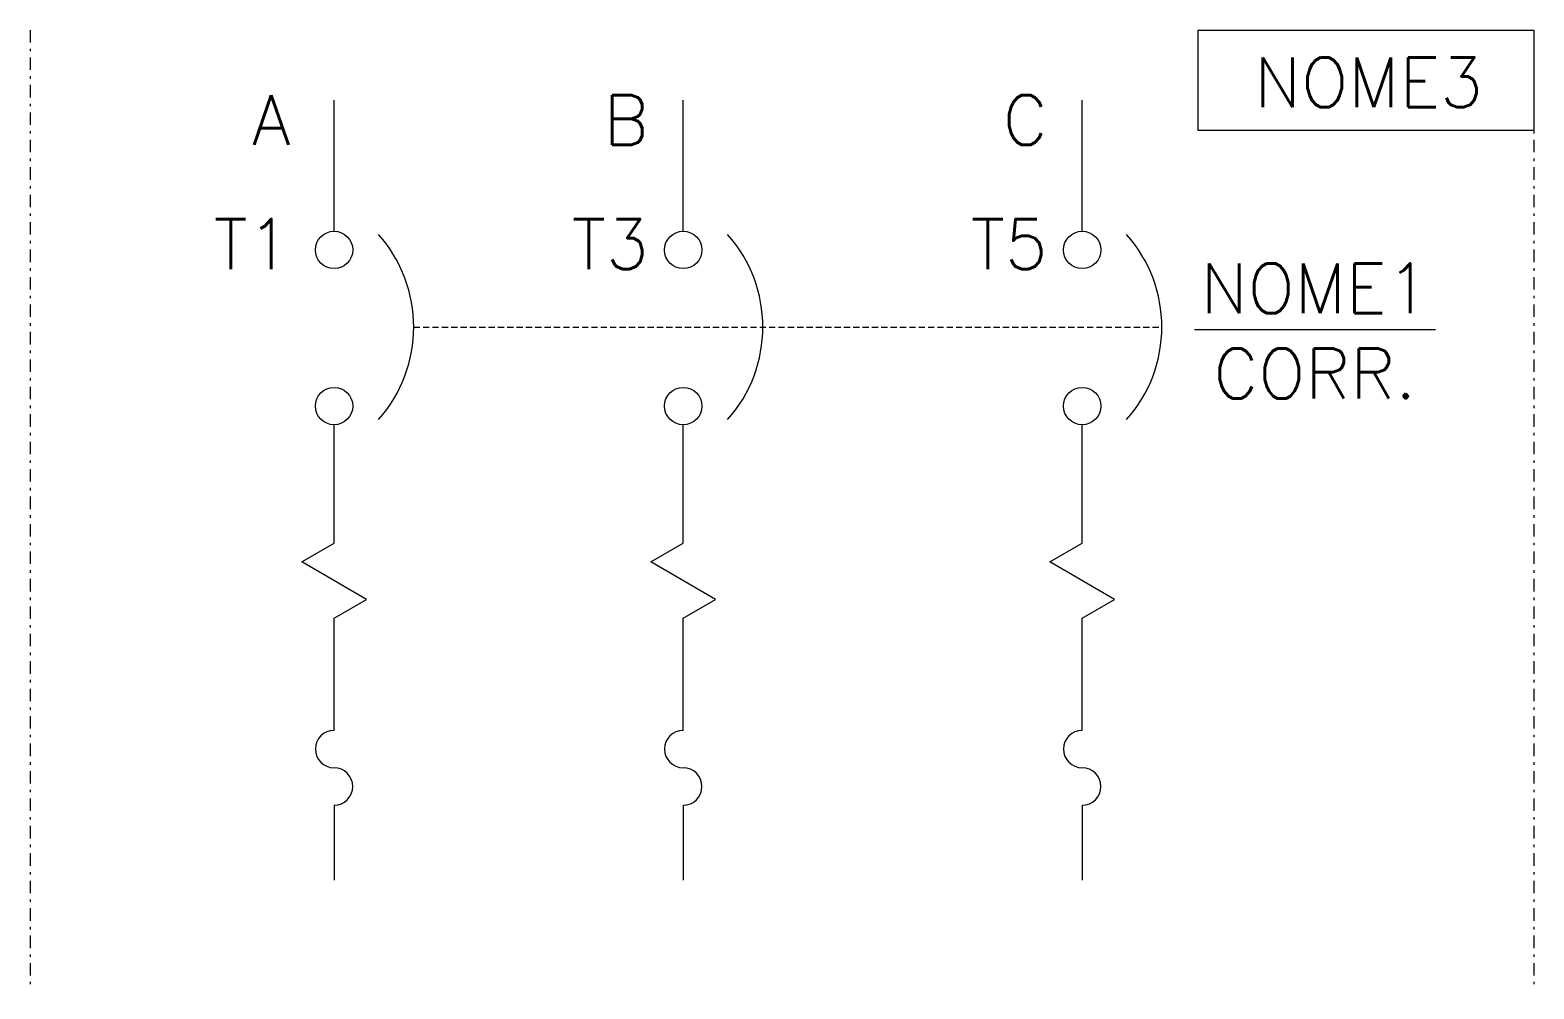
# Model space of a CAD drawing. Header units: millimetres. Extents: x 1509.2 to 1569.5, y 1153.8 to 1192.2.
import ezdxf
from ezdxf.enums import TextEntityAlignment as Align

# ---------------------------------------------------------------- set-up
doc = ezdxf.new("R2010")
doc.units = ezdxf.units.MM
doc.linetypes.add('DASHDOT', pattern=[1, 0.5, -0.25, 0, -0.25])
doc.linetypes.add('HIDDEN', pattern=[0.375, 0.25, -0.125])
doc.styles.add('ROMANS', font='romans.shx')

msp = doc.modelspace()

# ---------------------------------------------------------------- linework, layer by layer
at = {"color": 7, "linetype": 'DASHDOT'}
for p, q in [((1509.225, 1192.238), (1509.225, 1153.803)), ((1569.531, 1192.238), (1569.531, 1153.803))]:
    msp.add_line(p, q, dxfattribs=at)
for p, q in [((1555.917, 1180.238), (1565.583, 1180.238)), ((1521.416, 1161.167), (1521.416, 1158.167)), ((1535.416, 1161.167), (1535.416, 1158.167)), ((1551.416, 1161.167), (1551.416, 1158.167))]:
    msp.add_line(p, q)
at = {"linetype": 'Continuous'}
for p, q in [((1521.416, 1171.667), (1521.416, 1176.417)), ((1535.416, 1171.667), (1535.416, 1176.417)), ((1551.416, 1171.667), (1551.416, 1176.417)), ((1520.117, 1170.917), (1521.416, 1171.667)), ((1534.117, 1170.917), (1535.416, 1171.667)), ((1550.117, 1170.917), (1551.416, 1171.667)), ((1522.715, 1169.417), (1520.117, 1170.917)), ((1536.715, 1169.417), (1534.117, 1170.917)), ((1552.715, 1169.417), (1550.117, 1170.917)), ((1521.416, 1168.667), (1522.715, 1169.417)), ((1535.416, 1168.667), (1536.715, 1169.417)), ((1551.416, 1168.667), (1552.715, 1169.417)), ((1521.416, 1164.167), (1521.416, 1168.667)), ((1535.416, 1164.167), (1535.416, 1168.667)), ((1551.416, 1164.167), (1551.416, 1168.667))]:
    msp.add_line(p, q, dxfattribs=at)
msp.add_lwpolyline([(1556.061, 1192.238), (1569.531, 1192.238), (1569.531, 1188.217), (1556.061, 1188.217)], close=True)
at = {"flags": 128}
for points in [[(1521.416, 1184.175), (1521.416, 1189.425)], [(1535.416, 1184.175), (1535.416, 1189.425)], [(1551.416, 1184.175), (1551.416, 1189.425)]]:
    msp.add_lwpolyline(points, dxfattribs=at)
at = {"linetype": 'HIDDEN', "flags": 128}
msp.add_lwpolyline([(1524.609, 1180.335), (1554.609, 1180.335)], dxfattribs=at)
at = {"linetype": 'Continuous'}
for centre in [(1521.416, 1183.425), (1535.416, 1183.425), (1551.416, 1183.425), (1521.416, 1177.167), (1535.416, 1177.167), (1551.416, 1177.167)]:
    msp.add_circle(centre, 0.75, dxfattribs=at)
for centre, radius, start, end in [((1519.028, 1180.335), 5.581, 318.30629, 41.69371), ((1533.028, 1180.335), 5.581, 318.30629, 41.69371), ((1549.028, 1180.335), 5.581, 318.30629, 41.69371), ((1521.416, 1163.417), 0.75, 90, 270), ((1535.416, 1163.417), 0.75, 90, 270), ((1551.416, 1163.417), 0.75, 90, 270), ((1521.416, 1161.917), 0.75, 270, 90), ((1535.416, 1161.917), 0.75, 270, 90), ((1551.416, 1161.917), 0.75, 270, 90)]:
    msp.add_arc(centre, radius, start, end, dxfattribs=at)

# ---------------------------------------------------------------- texts
at = {"lineweight": -3, "style": 'ROMANS'}
for tag, p in [('NOME3', (1562.896, 1190.144)), ('NOME1', (1560.75, 1181.885)), ('CORR.', (1560.75, 1178.474))]:
    msp.add_attdef(tag, text='', height=2, dxfattribs=at).set_placement(p, align=Align.MIDDLE_CENTER)
for tag, p in [('A', (1519.669, 1188.635)), ('B', (1534.028, 1188.635)), ('C', (1550.028, 1188.635)), ('T1', (1519.669, 1183.66)), ('T3', (1534.028, 1183.66)), ('T5', (1550.028, 1183.66))]:
    msp.add_attdef(tag, text='', height=2, dxfattribs=at).set_placement(p, align=Align.MIDDLE_RIGHT)

doc.saveas('drawing.dxf')
